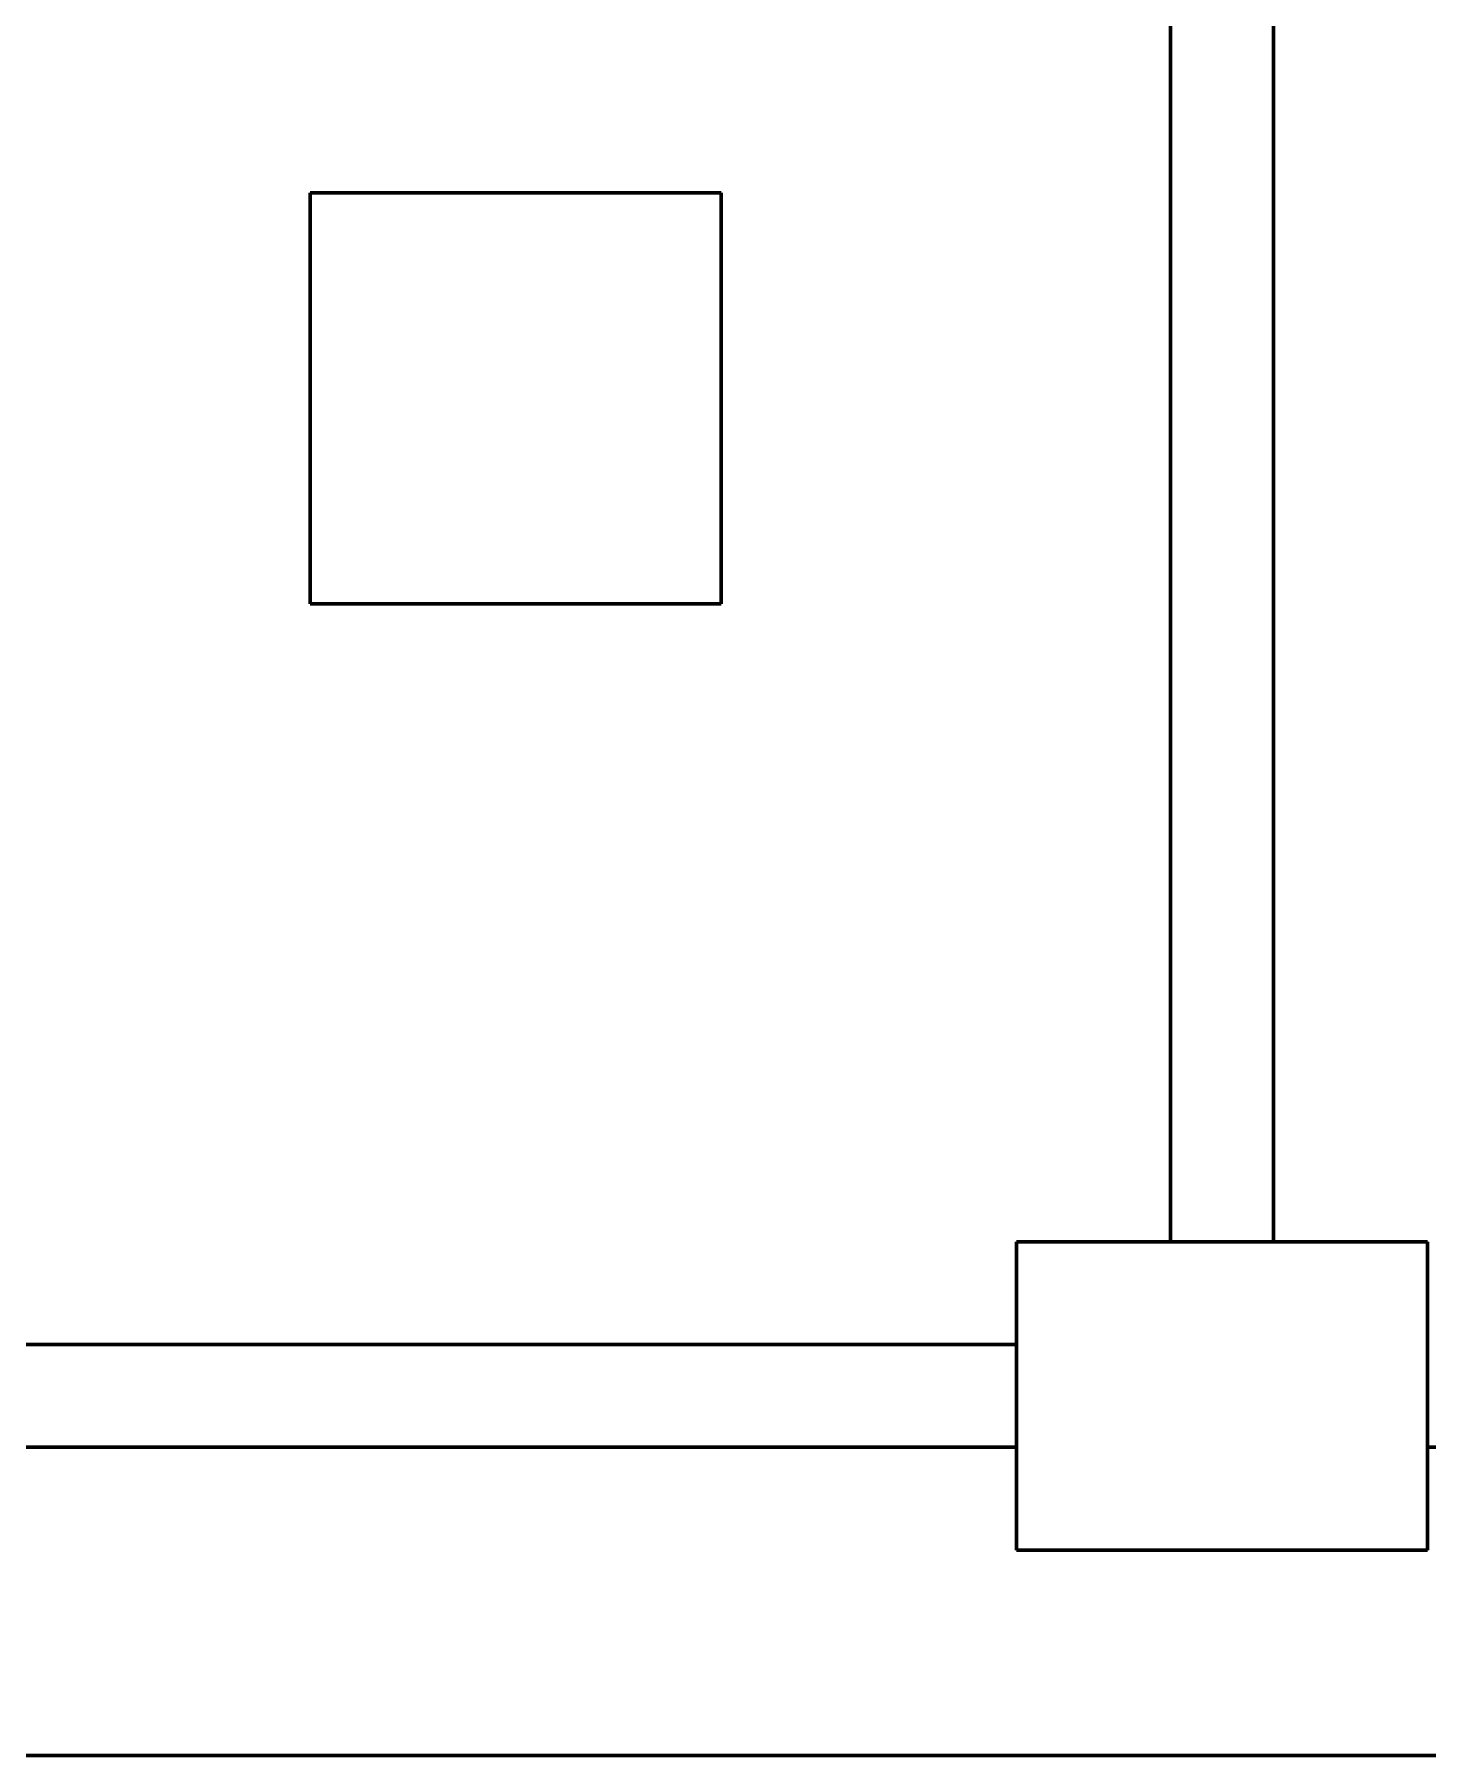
# Model space of a CAD drawing. Extents: x 0 to 297, y 0 to 292.
# Drawn here: x 160.57 to 167.35, y 68.61 to 76.98 of the extents above; entities that cross this region are included whole.
import ezdxf

# ---------------------------------------------------------------- set-up
doc = ezdxf.new("R2010")
doc.units = 0
doc.header["$MEASUREMENT"] = 0
doc.linetypes.add('K5LT_BASIC', pattern=[0])
doc.layers.add('Системный слой', color=7, linetype='Continuous')

# ---------------------------------------------------------------- blocks, each defined once
blk = doc.blocks.new('*U')
at = {"layer": 'Системный слой', "linetype": 'K5LT_BASIC', "lineweight": 60}
for p, q in [((163.9128, 76.2106), (161.9128, 76.2106)), ((161.9128, 76.2106), (161.9128, 74.2106)), ((163.9128, 74.2106), (163.9128, 76.2106)), ((161.9128, 74.2106), (163.9128, 74.2106)), ((167.3503, 71.1064), (165.3503, 71.1064)), ((165.3503, 71.1064), (165.3503, 69.6064)), ((167.3503, 71.1064), (165.3503, 71.1064)), ((165.3503, 71.1064), (165.3503, 69.6064)), ((167.3503, 71.1064), (165.3503, 71.1064)), ((165.3503, 71.1064), (165.3503, 69.6064)), ((167.3503, 71.1064), (165.3503, 71.1064)), ((165.3503, 71.1064), (165.3503, 69.6064)), ((167.3503, 69.6064), (167.3503, 71.1064)), ((167.3503, 69.6064), (167.3503, 71.1064)), ((167.3503, 69.6064), (167.3503, 71.1064)), ((167.3503, 69.6064), (167.3503, 71.1064)), ((165.3503, 69.6064), (167.3503, 69.6064)), ((165.3503, 69.6064), (167.3503, 69.6064)), ((165.3503, 69.6064), (167.3503, 69.6064)), ((165.3503, 69.6064), (167.3503, 69.6064))]:
    blk.add_line(p, q, dxfattribs=at)

msp = doc.modelspace()

# ---------------------------------------------------------------- linework, layer by layer
at = {"layer": 'Системный слой', "linetype": 'K5LT_BASIC', "lineweight": 60}
for p, q in [((166.1, 71.106), (166.1, 85.106)), ((166.1, 85.106), (166.1, 71.106)), ((166.6, 71.106), (166.6, 85.106)), ((165.3503, 71.1064), (165.3503, 69.6064)), ((165.3503, 71.1064), (167.3503, 71.1064)), ((167.3503, 71.1064), (165.3503, 71.1064)), ((165.3503, 69.6064), (165.3503, 71.1064)), ((165.3503, 71.1064), (165.3503, 69.6064)), ((165.3503, 71.1064), (167.3503, 71.1064)), ((165.3503, 71.1064), (165.3503, 69.6064)), ((165.3503, 71.1064), (167.3503, 71.1064)), ((167.3503, 71.1064), (165.3503, 71.1064)), ((165.3503, 69.6064), (165.3503, 71.1064)), ((165.3503, 71.1064), (165.3503, 69.6064)), ((165.3503, 71.1064), (167.3503, 71.1064)), ((165.3503, 71.1064), (165.3503, 69.6064)), ((165.3503, 71.1064), (167.3503, 71.1064)), ((165.85, 71.106), (165.3503, 71.1064)), ((167.3503, 71.1064), (165.3503, 71.1064)), ((167.3503, 71.1064), (167.3503, 69.6064)), ((167.3503, 71.1064), (167.3503, 69.6064)), ((167.3503, 71.1064), (167.3503, 69.6064)), ((167.3503, 71.1064), (167.3503, 69.6064)), ((167.3503, 71.1064), (167.3503, 69.6064)), ((167.3503, 71.1064), (167.3503, 69.6064)), ((167.3503, 71.1064), (167.3503, 69.6064)), ((167.3503, 71.1064), (167.3503, 69.6064)), ((167.3503, 71.1064), (167.3503, 69.6064)), ((167.3503, 71.1064), (167.3503, 69.6064)), ((159.3505, 70.6065), (165.3505, 70.6065)), ((165.3503, 70.1064), (159.3503, 70.1064)), ((173.3503, 70.1064), (167.3503, 70.1064)), ((173.3503, 70.1064), (167.3503, 70.1064)), ((167.3503, 69.6064), (165.3503, 69.6064)), ((165.3503, 69.6064), (167.3503, 69.6064)), ((167.3503, 69.6064), (165.3503, 69.6064)), ((165.3503, 69.6064), (167.3503, 69.6064)), ((167.3503, 69.6064), (165.3503, 69.6064)), ((165.3503, 69.6064), (167.3503, 69.6064)), ((167.3503, 69.6064), (165.3503, 69.6064)), ((165.3503, 69.6064), (167.3503, 69.6064)), ((167.3503, 69.6064), (165.3503, 69.6064)), ((165.3503, 69.6064), (167.3503, 69.6064)), ((166.6003, 69.6064), (165.8503, 69.6064)), ((166.6003, 69.6064), (165.8503, 69.6064)), ((166.6003, 69.6064), (165.8503, 69.6064)), ((166.6003, 69.6064), (165.8503, 69.6064)), ((166.6003, 69.6064), (165.8503, 69.6064)), ((130.35, 68.6064), (173.35, 68.6064))]:
    msp.add_line(p, q, dxfattribs=at)

# ---------------------------------------------------------------- block references
at = {"layer": 'Системный слой'}
msp.add_blockref('*U', (0, 0), dxfattribs=at)
msp.add_blockref('*U', (0, 0), dxfattribs=at)
msp.add_blockref('*U', (0, 0), dxfattribs=at)
msp.add_blockref('*U', (0, 0), dxfattribs=at)
msp.add_blockref('*U', (0, 0), dxfattribs=at)
msp.add_blockref('*U', (0, 0), dxfattribs=at)
msp.add_blockref('*U', (0, 0), dxfattribs=at)
msp.add_blockref('*U', (0, 0), dxfattribs=at)
msp.add_blockref('*U', (0, 0), dxfattribs=at)
msp.add_blockref('*U', (0, 0), dxfattribs=at)
msp.add_blockref('*U', (0, 0), dxfattribs=at)
msp.add_blockref('*U', (0, 0), dxfattribs=at)
msp.add_blockref('*U', (0, 0), dxfattribs=at)
msp.add_blockref('*U', (0, 0), dxfattribs=at)
msp.add_blockref('*U', (0, 0), dxfattribs=at)
msp.add_blockref('*U', (0, 0), dxfattribs=at)
msp.add_blockref('*U', (0, 0), dxfattribs=at)
msp.add_blockref('*U', (0, 0), dxfattribs=at)
msp.add_blockref('*U', (0, 0), dxfattribs=at)
msp.add_blockref('*U', (0, 0), dxfattribs=at)
msp.add_blockref('*U', (0, 0), dxfattribs=at)
msp.add_blockref('*U', (0, 0), dxfattribs=at)
msp.add_blockref('*U', (0, 0), dxfattribs=at)
msp.add_blockref('*U', (0, 0), dxfattribs=at)
msp.add_blockref('*U', (0, 0), dxfattribs=at)
msp.add_blockref('*U', (0, 0), dxfattribs=at)
msp.add_blockref('*U', (0, 0), dxfattribs=at)
msp.add_blockref('*U', (0, 0), dxfattribs=at)
msp.add_blockref('*U', (0, 0), dxfattribs=at)
msp.add_blockref('*U', (0, 0), dxfattribs=at)
msp.add_blockref('*U', (0, 0), dxfattribs=at)
msp.add_blockref('*U', (0, 0), dxfattribs=at)
msp.add_blockref('*U', (0, 0), dxfattribs=at)
msp.add_blockref('*U', (0, 0), dxfattribs=at)
msp.add_blockref('*U', (0, 0), dxfattribs=at)
msp.add_blockref('*U', (0, 0), dxfattribs=at)
msp.add_blockref('*U', (0, 0), dxfattribs=at)
msp.add_blockref('*U', (0, 0), dxfattribs=at)
msp.add_blockref('*U', (0, 0), dxfattribs=at)
msp.add_blockref('*U', (0, 0), dxfattribs=at)
msp.add_blockref('*U', (0, 0), dxfattribs=at)
msp.add_blockref('*U', (0, 0), dxfattribs=at)
msp.add_blockref('*U', (0, 0), dxfattribs=at)
msp.add_blockref('*U', (0, 0), dxfattribs=at)
msp.add_blockref('*U', (0, 0), dxfattribs=at)
msp.add_blockref('*U', (0, 0), dxfattribs=at)
msp.add_blockref('*U', (0, 0), dxfattribs=at)
msp.add_blockref('*U', (0, 0), dxfattribs=at)
msp.add_blockref('*U', (0, 0), dxfattribs=at)
msp.add_blockref('*U', (0, 0), dxfattribs=at)
msp.add_blockref('*U', (0, 0), dxfattribs=at)
msp.add_blockref('*U', (0, 0), dxfattribs=at)
msp.add_blockref('*U', (0, 0), dxfattribs=at)
msp.add_blockref('*U', (0, 0), dxfattribs=at)
msp.add_blockref('*U', (0, 0), dxfattribs=at)
msp.add_blockref('*U', (0, 0), dxfattribs=at)
msp.add_blockref('*U', (0, 0), dxfattribs=at)
msp.add_blockref('*U', (0, 0), dxfattribs=at)
msp.add_blockref('*U', (0, 0), dxfattribs=at)
msp.add_blockref('*U', (0, 0), dxfattribs=at)
msp.add_blockref('*U', (0, 0), dxfattribs=at)
msp.add_blockref('*U', (0, 0), dxfattribs=at)
msp.add_blockref('*U', (0, 0), dxfattribs=at)
msp.add_blockref('*U', (0, 0), dxfattribs=at)
msp.add_blockref('*U', (0, 0), dxfattribs=at)
msp.add_blockref('*U', (0, 0), dxfattribs=at)
msp.add_blockref('*U', (0, 0), dxfattribs=at)
msp.add_blockref('*U', (0, 0), dxfattribs=at)
msp.add_blockref('*U', (0, 0), dxfattribs=at)
msp.add_blockref('*U', (0, 0), dxfattribs=at)
msp.add_blockref('*U', (0, 0), dxfattribs=at)
msp.add_blockref('*U', (0, 0), dxfattribs=at)
msp.add_blockref('*U', (0, 0), dxfattribs=at)
msp.add_blockref('*U', (0, 0), dxfattribs=at)
msp.add_blockref('*U', (0, 0), dxfattribs=at)
msp.add_blockref('*U', (0, 0), dxfattribs=at)
msp.add_blockref('*U', (0, 0), dxfattribs=at)
msp.add_blockref('*U', (0, 0), dxfattribs=at)
msp.add_blockref('*U', (0, 0), dxfattribs=at)
msp.add_blockref('*U', (0, 0), dxfattribs=at)
msp.add_blockref('*U', (0, 0), dxfattribs=at)
msp.add_blockref('*U', (0, 0), dxfattribs=at)
msp.add_blockref('*U', (0, 0), dxfattribs=at)
msp.add_blockref('*U', (0, 0), dxfattribs=at)
msp.add_blockref('*U', (0, 0), dxfattribs=at)
msp.add_blockref('*U', (0, 0), dxfattribs=at)
msp.add_blockref('*U', (0, 0), dxfattribs=at)
msp.add_blockref('*U', (0, 0), dxfattribs=at)
msp.add_blockref('*U', (0, 0), dxfattribs=at)
msp.add_blockref('*U', (0, 0), dxfattribs=at)
msp.add_blockref('*U', (0, 0), dxfattribs=at)
msp.add_blockref('*U', (0, 0), dxfattribs=at)
msp.add_blockref('*U', (0, 0), dxfattribs=at)
msp.add_blockref('*U', (0, 0), dxfattribs=at)
msp.add_blockref('*U', (0, 0), dxfattribs=at)
msp.add_blockref('*U', (0, 0), dxfattribs=at)
msp.add_blockref('*U', (0, 0), dxfattribs=at)
msp.add_blockref('*U', (0, 0), dxfattribs=at)
msp.add_blockref('*U', (0, 0), dxfattribs=at)
msp.add_blockref('*U', (0, 0), dxfattribs=at)
msp.add_blockref('*U', (0, 0), dxfattribs=at)
msp.add_blockref('*U', (0, 0), dxfattribs=at)
msp.add_blockref('*U', (0, 0), dxfattribs=at)
msp.add_blockref('*U', (0, 0), dxfattribs=at)
msp.add_blockref('*U', (0, 0), dxfattribs=at)
msp.add_blockref('*U', (0, 0), dxfattribs=at)
msp.add_blockref('*U', (0, 0), dxfattribs=at)
msp.add_blockref('*U', (0, 0), dxfattribs=at)
msp.add_blockref('*U', (0, 0), dxfattribs=at)
msp.add_blockref('*U', (0, 0), dxfattribs=at)
msp.add_blockref('*U', (0, 0), dxfattribs=at)
msp.add_blockref('*U', (0, 0), dxfattribs=at)
msp.add_blockref('*U', (0, 0), dxfattribs=at)
msp.add_blockref('*U', (0, 0), dxfattribs=at)
msp.add_blockref('*U', (0, 0), dxfattribs=at)
msp.add_blockref('*U', (0, 0), dxfattribs=at)
msp.add_blockref('*U', (0, 0), dxfattribs=at)
msp.add_blockref('*U', (0, 0), dxfattribs=at)
msp.add_blockref('*U', (0, 0), dxfattribs=at)
msp.add_blockref('*U', (0, 0), dxfattribs=at)
msp.add_blockref('*U', (0, 0), dxfattribs=at)
msp.add_blockref('*U', (0, 0), dxfattribs=at)
msp.add_blockref('*U', (0, 0), dxfattribs=at)
msp.add_blockref('*U', (0, 0), dxfattribs=at)
msp.add_blockref('*U', (0, 0), dxfattribs=at)
msp.add_blockref('*U', (0, 0), dxfattribs=at)
msp.add_blockref('*U', (0, 0), dxfattribs=at)
msp.add_blockref('*U', (0, 0), dxfattribs=at)
msp.add_blockref('*U', (0, 0), dxfattribs=at)
msp.add_blockref('*U', (0, 0), dxfattribs=at)
msp.add_blockref('*U', (0, 0), dxfattribs=at)
msp.add_blockref('*U', (0, 0), dxfattribs=at)
msp.add_blockref('*U', (0, 0), dxfattribs=at)
msp.add_blockref('*U', (0, 0), dxfattribs=at)
msp.add_blockref('*U', (0, 0), dxfattribs=at)
msp.add_blockref('*U', (0, 0), dxfattribs=at)
msp.add_blockref('*U', (0, 0), dxfattribs=at)
msp.add_blockref('*U', (0, 0), dxfattribs=at)
msp.add_blockref('*U', (0, 0), dxfattribs=at)
msp.add_blockref('*U', (0, 0), dxfattribs=at)
msp.add_blockref('*U', (0, 0), dxfattribs=at)
msp.add_blockref('*U', (0, 0), dxfattribs=at)
msp.add_blockref('*U', (0, 0), dxfattribs=at)
msp.add_blockref('*U', (0, 0), dxfattribs=at)
msp.add_blockref('*U', (0, 0), dxfattribs=at)
msp.add_blockref('*U', (0, 0), dxfattribs=at)
msp.add_blockref('*U', (0, 0), dxfattribs=at)
msp.add_blockref('*U', (0, 0), dxfattribs=at)
msp.add_blockref('*U', (0, 0), dxfattribs=at)
msp.add_blockref('*U', (0, 0), dxfattribs=at)
msp.add_blockref('*U', (0, 0), dxfattribs=at)
msp.add_blockref('*U', (0, 0), dxfattribs=at)
msp.add_blockref('*U', (0, 0), dxfattribs=at)
msp.add_blockref('*U', (0, 0), dxfattribs=at)
msp.add_blockref('*U', (0, 0), dxfattribs=at)
msp.add_blockref('*U', (0, 0), dxfattribs=at)
msp.add_blockref('*U', (0, 0), dxfattribs=at)
msp.add_blockref('*U', (0, 0), dxfattribs=at)
msp.add_blockref('*U', (0, 0), dxfattribs=at)
msp.add_blockref('*U', (0, 0), dxfattribs=at)
msp.add_blockref('*U', (0, 0), dxfattribs=at)
msp.add_blockref('*U', (0, 0), dxfattribs=at)
msp.add_blockref('*U', (0, 0), dxfattribs=at)
msp.add_blockref('*U', (0, 0), dxfattribs=at)
msp.add_blockref('*U', (0, 0), dxfattribs=at)
msp.add_blockref('*U', (0, 0), dxfattribs=at)
msp.add_blockref('*U', (0, 0), dxfattribs=at)
msp.add_blockref('*U', (0, 0), dxfattribs=at)
msp.add_blockref('*U', (0, 0), dxfattribs=at)
msp.add_blockref('*U', (0, 0), dxfattribs=at)
msp.add_blockref('*U', (0, 0), dxfattribs=at)
msp.add_blockref('*U', (0, 0), dxfattribs=at)
msp.add_blockref('*U', (0, 0), dxfattribs=at)
msp.add_blockref('*U', (0, 0), dxfattribs=at)
msp.add_blockref('*U', (0, 0), dxfattribs=at)
msp.add_blockref('*U', (0, 0), dxfattribs=at)
msp.add_blockref('*U', (0, 0), dxfattribs=at)
msp.add_blockref('*U', (0, 0), dxfattribs=at)
msp.add_blockref('*U', (0, 0), dxfattribs=at)
msp.add_blockref('*U', (0, 0), dxfattribs=at)
msp.add_blockref('*U', (0, 0), dxfattribs=at)
msp.add_blockref('*U', (0, 0), dxfattribs=at)
msp.add_blockref('*U', (0, 0), dxfattribs=at)
msp.add_blockref('*U', (0, 0), dxfattribs=at)
msp.add_blockref('*U', (0, 0), dxfattribs=at)
msp.add_blockref('*U', (0, 0), dxfattribs=at)
msp.add_blockref('*U', (0, 0), dxfattribs=at)
msp.add_blockref('*U', (0, 0), dxfattribs=at)
msp.add_blockref('*U', (0, 0), dxfattribs=at)
msp.add_blockref('*U', (0, 0), dxfattribs=at)
msp.add_blockref('*U', (0, 0), dxfattribs=at)
msp.add_blockref('*U', (0, 0), dxfattribs=at)
msp.add_blockref('*U', (0, 0), dxfattribs=at)
msp.add_blockref('*U', (0, 0), dxfattribs=at)
msp.add_blockref('*U', (0, 0), dxfattribs=at)
msp.add_blockref('*U', (0, 0), dxfattribs=at)
msp.add_blockref('*U', (0, 0), dxfattribs=at)
msp.add_blockref('*U', (0, 0), dxfattribs=at)
msp.add_blockref('*U', (0, 0), dxfattribs=at)
msp.add_blockref('*U', (0, 0), dxfattribs=at)
msp.add_blockref('*U', (0, 0), dxfattribs=at)
msp.add_blockref('*U', (0, 0), dxfattribs=at)
msp.add_blockref('*U', (0, 0), dxfattribs=at)
msp.add_blockref('*U', (0, 0), dxfattribs=at)
msp.add_blockref('*U', (0, 0), dxfattribs=at)
msp.add_blockref('*U', (0, 0), dxfattribs=at)
msp.add_blockref('*U', (0, 0), dxfattribs=at)
msp.add_blockref('*U', (0, 0), dxfattribs=at)
msp.add_blockref('*U', (0, 0), dxfattribs=at)
msp.add_blockref('*U', (0, 0), dxfattribs=at)
msp.add_blockref('*U', (0, 0), dxfattribs=at)
msp.add_blockref('*U', (0, 0), dxfattribs=at)
msp.add_blockref('*U', (0, 0), dxfattribs=at)
msp.add_blockref('*U', (0, 0), dxfattribs=at)
msp.add_blockref('*U', (0, 0), dxfattribs=at)
msp.add_blockref('*U', (0, 0), dxfattribs=at)
msp.add_blockref('*U', (0, 0), dxfattribs=at)
msp.add_blockref('*U', (0, 0), dxfattribs=at)
msp.add_blockref('*U', (0, 0), dxfattribs=at)
msp.add_blockref('*U', (0, 0), dxfattribs=at)
msp.add_blockref('*U', (0, 0), dxfattribs=at)
msp.add_blockref('*U', (0, 0), dxfattribs=at)
msp.add_blockref('*U', (0, 0), dxfattribs=at)
msp.add_blockref('*U', (0, 0), dxfattribs=at)
msp.add_blockref('*U', (0, 0), dxfattribs=at)
msp.add_blockref('*U', (0, 0), dxfattribs=at)
msp.add_blockref('*U', (0, 0), dxfattribs=at)
msp.add_blockref('*U', (0, 0), dxfattribs=at)
msp.add_blockref('*U', (0, 0), dxfattribs=at)
msp.add_blockref('*U', (0, 0), dxfattribs=at)
msp.add_blockref('*U', (0, 0), dxfattribs=at)
msp.add_blockref('*U', (0, 0), dxfattribs=at)
msp.add_blockref('*U', (0, 0), dxfattribs=at)
msp.add_blockref('*U', (0, 0), dxfattribs=at)
msp.add_blockref('*U', (0, 0), dxfattribs=at)
msp.add_blockref('*U', (0, 0), dxfattribs=at)
msp.add_blockref('*U', (0, 0), dxfattribs=at)
msp.add_blockref('*U', (0, 0), dxfattribs=at)
msp.add_blockref('*U', (0, 0), dxfattribs=at)
msp.add_blockref('*U', (0, 0), dxfattribs=at)
msp.add_blockref('*U', (0, 0), dxfattribs=at)
msp.add_blockref('*U', (0, 0), dxfattribs=at)
msp.add_blockref('*U', (0, 0), dxfattribs=at)
msp.add_blockref('*U', (0, 0), dxfattribs=at)
msp.add_blockref('*U', (0, 0), dxfattribs=at)
msp.add_blockref('*U', (0, 0), dxfattribs=at)
msp.add_blockref('*U', (0, 0), dxfattribs=at)
msp.add_blockref('*U', (0, 0), dxfattribs=at)
msp.add_blockref('*U', (0, 0), dxfattribs=at)
msp.add_blockref('*U', (0, 0), dxfattribs=at)
msp.add_blockref('*U', (0, 0), dxfattribs=at)
msp.add_blockref('*U', (0, 0), dxfattribs=at)
msp.add_blockref('*U', (0, 0), dxfattribs=at)
msp.add_blockref('*U', (0, 0), dxfattribs=at)
msp.add_blockref('*U', (0, 0), dxfattribs=at)
msp.add_blockref('*U', (0, 0), dxfattribs=at)
msp.add_blockref('*U', (0, 0), dxfattribs=at)
msp.add_blockref('*U', (0, 0), dxfattribs=at)
msp.add_blockref('*U', (0, 0), dxfattribs=at)
msp.add_blockref('*U', (0, 0), dxfattribs=at)
msp.add_blockref('*U', (0, 0), dxfattribs=at)
msp.add_blockref('*U', (0, 0), dxfattribs=at)
msp.add_blockref('*U', (0, 0), dxfattribs=at)
msp.add_blockref('*U', (0, 0), dxfattribs=at)
msp.add_blockref('*U', (0, 0), dxfattribs=at)
msp.add_blockref('*U', (0, 0), dxfattribs=at)
msp.add_blockref('*U', (0, 0), dxfattribs=at)
msp.add_blockref('*U', (0, 0), dxfattribs=at)
msp.add_blockref('*U', (0, 0), dxfattribs=at)
msp.add_blockref('*U', (0, 0), dxfattribs=at)
msp.add_blockref('*U', (0, 0), dxfattribs=at)
msp.add_blockref('*U', (0, 0), dxfattribs=at)
msp.add_blockref('*U', (0, 0), dxfattribs=at)
msp.add_blockref('*U', (0, 0), dxfattribs=at)
msp.add_blockref('*U', (0, 0), dxfattribs=at)
msp.add_blockref('*U', (0, 0), dxfattribs=at)
msp.add_blockref('*U', (0, 0), dxfattribs=at)
msp.add_blockref('*U', (0, 0), dxfattribs=at)
msp.add_blockref('*U', (0, 0), dxfattribs=at)
msp.add_blockref('*U', (0, 0), dxfattribs=at)
msp.add_blockref('*U', (0, 0), dxfattribs=at)
msp.add_blockref('*U', (0, 0), dxfattribs=at)
msp.add_blockref('*U', (0, 0), dxfattribs=at)
msp.add_blockref('*U', (0, 0), dxfattribs=at)
msp.add_blockref('*U', (0, 0), dxfattribs=at)
msp.add_blockref('*U', (0, 0), dxfattribs=at)
msp.add_blockref('*U', (0, 0), dxfattribs=at)
msp.add_blockref('*U', (0, 0), dxfattribs=at)
msp.add_blockref('*U', (0, 0), dxfattribs=at)
msp.add_blockref('*U', (0, 0), dxfattribs=at)
msp.add_blockref('*U', (0, 0), dxfattribs=at)
msp.add_blockref('*U', (0, 0), dxfattribs=at)
msp.add_blockref('*U', (0, 0), dxfattribs=at)
msp.add_blockref('*U', (0, 0), dxfattribs=at)
msp.add_blockref('*U', (0, 0), dxfattribs=at)
msp.add_blockref('*U', (0, 0), dxfattribs=at)
msp.add_blockref('*U', (0, 0), dxfattribs=at)
msp.add_blockref('*U', (0, 0), dxfattribs=at)
msp.add_blockref('*U', (0, 0), dxfattribs=at)
msp.add_blockref('*U', (0, 0), dxfattribs=at)
msp.add_blockref('*U', (0, 0), dxfattribs=at)
msp.add_blockref('*U', (0, 0), dxfattribs=at)
msp.add_blockref('*U', (0, 0), dxfattribs=at)
msp.add_blockref('*U', (0, 0), dxfattribs=at)
msp.add_blockref('*U', (0, 0), dxfattribs=at)

doc.saveas('drawing.dxf')
